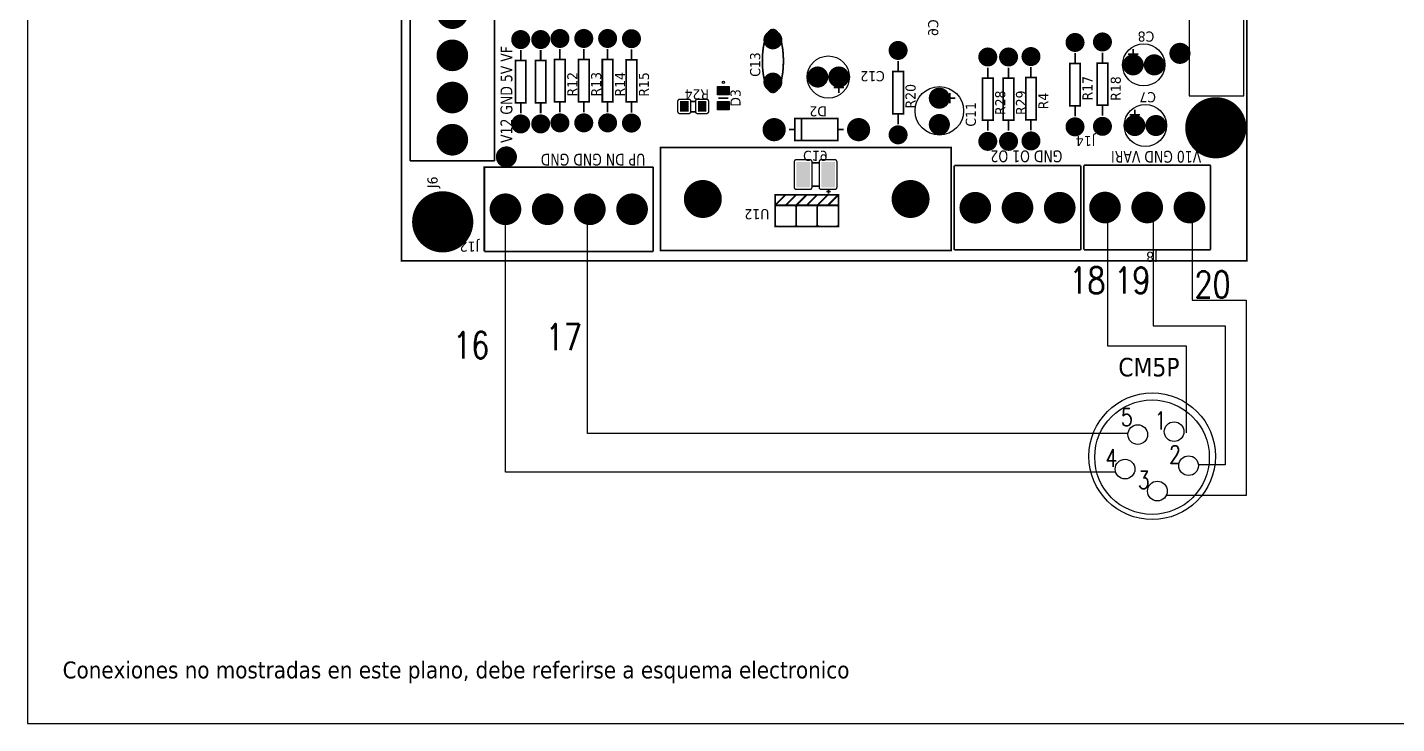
# Model space of a CAD drawing. Header units: millimetres. Extents: x 123.5 to 144.3, y 105.4 to 121.6.
# Drawn here: x 123.51 to 133.24, y 105.41 to 110.36 of the extents above; entities that cross this region are included whole.
import ezdxf
from ezdxf.enums import TextEntityAlignment as Align

# ---------------------------------------------------------------- set-up
doc = ezdxf.new("R2010")
doc.units = ezdxf.units.MM
for name, color, linetype in [('CONTORNO', 179, 'Continuous'), ('DESC', 250, 'Continuous'), ('SYMS', 7, 'Continuous'), ('TERMS', 250, 'Continuous'), ('WIREFIXED', 7, 'Continuous'), ('WIRES', 7, 'Continuous')]:
    doc.layers.add(name, color=color, linetype=linetype)
doc.styles.add('SLDTEXTSTYLE0', font='tahoma.ttf')
doc.styles.get("Standard").update_dxf_attribs({"font": 'tahoma.ttf'})
doc.styles.add('WD', font='romans.shx')

# ---------------------------------------------------------------- blocks, each defined once
blk = doc.blocks.new('RPAD')
blk.add_trace([(-0.5, -0.5), (-0.5, 0.5), (0.5, -0.5), (0.5, 0.5)])
blk = doc.blocks.new('EPAD')
at = {"const_width": 0.5}
blk.add_lwpolyline([(-0.25, 0, 1), (0.25, 0, 1)], format="xyb", close=True, dxfattribs=at)
blk = doc.blocks.new('CEGHV2')
for points, const_width in [([(126.3241, 109.9209), (131.1847, 109.9209), (131.1847, 113.926), (126.3241, 113.926), (126.3241, 109.9209)], 0.008), ([(126.3241, 109.9209), (131.1847, 109.9209), (131.1847, 113.926), (126.3241, 113.926), (126.3241, 109.9209)], 0.008), ([(126.3241, 109.9209), (131.1847, 109.9209), (131.1847, 113.926), (126.3241, 113.926), (126.3241, 109.9209)], 0.008), ([(126.7983, 113.8854), (126.7983, 113.4854)], 0.008), ([(127.5983, 113.8854), (127.5983, 113.4854), (126.7983, 113.4854)], 0.008), ([(126.7983, 113.8854), (127.5983, 113.8854)], 0.008), ([(126.7983, 113.8854), (126.7983, 113.4854)], 0.008), ([(127.5983, 113.8854), (127.5983, 113.4854), (126.7983, 113.4854)], 0.008), ([(126.7983, 113.8854), (127.5983, 113.8854)], 0.008), ([(126.7983, 113.8854), (126.7983, 113.4854)], 0.008), ([(127.5983, 113.8854), (127.5983, 113.4854), (126.7983, 113.4854)], 0.008), ([(126.7983, 113.8854), (127.5983, 113.8854)], 0.008), ([(126.3688, 113.5338), (126.7688, 113.5338), (126.7688, 112.7338)], 0.008), ([(126.3688, 112.7338), (126.3688, 113.5338)], 0.008), ([(126.3688, 113.5338), (126.7688, 113.5338), (126.7688, 112.7338)], 0.008), ([(126.3688, 112.7338), (126.3688, 113.5338)], 0.008), ([(126.3688, 113.5338), (126.7688, 113.5338), (126.7688, 112.7338)], 0.008), ([(126.3688, 112.7338), (126.3688, 113.5338)], 0.008), ([(127.0732, 113.3615), (127.0232, 113.3615)], 0.008), ([(127.0732, 113.3615), (127.0232, 113.3615)], 0.008), ([(127.0732, 113.3615), (127.0232, 113.3615)], 0.008), ([(127.0732, 113.3365), (127.2732, 113.3365), (127.2732, 113.3865), (127.0732, 113.3865), (127.0732, 113.3365)], 0.008), ([(127.0732, 113.3365), (127.2732, 113.3365), (127.2732, 113.3865), (127.0732, 113.3865), (127.0732, 113.3365)], 0.008), ([(127.0732, 113.3365), (127.2732, 113.3365), (127.2732, 113.3865), (127.0732, 113.3865), (127.0732, 113.3365)], 0.008), ([(127.3232, 113.3615), (127.2732, 113.3615)], 0.008), ([(127.3232, 113.3615), (127.2732, 113.3615)], 0.008), ([(127.3232, 113.3615), (127.2732, 113.3615)], 0.008), ([(127.0732, 113.2419), (127.2732, 113.2419), (127.2732, 113.2919), (127.0732, 113.2919), (127.0732, 113.2419)], 0.008), ([(127.0732, 113.2419), (127.2732, 113.2419), (127.2732, 113.2919), (127.0732, 113.2919), (127.0732, 113.2419)], 0.008), ([(127.0732, 113.2419), (127.2732, 113.2419), (127.2732, 113.2919), (127.0732, 113.2919), (127.0732, 113.2419)], 0.008), ([(127.0732, 113.2669), (127.0232, 113.2669)], 0.008), ([(127.0732, 113.2669), (127.0232, 113.2669)], 0.008), ([(127.0732, 113.2669), (127.0232, 113.2669)], 0.008), ([(127.3232, 113.2669), (127.2732, 113.2669)], 0.008), ([(127.3232, 113.2669), (127.2732, 113.2669)], 0.008), ([(127.3232, 113.2669), (127.2732, 113.2669)], 0.008), ([(127.0783, 113.1757), (127.0283, 113.1757)], 0.008), ([(127.0783, 113.1757), (127.0283, 113.1757)], 0.008), ([(127.0783, 113.1757), (127.0283, 113.1757)], 0.008), ([(127.0783, 113.1507), (127.2783, 113.1507), (127.2783, 113.2007), (127.0783, 113.2007), (127.0783, 113.1507)], 0.008), ([(127.0783, 113.1507), (127.2783, 113.1507), (127.2783, 113.2007), (127.0783, 113.2007), (127.0783, 113.1507)], 0.008), ([(127.0783, 113.1507), (127.2783, 113.1507), (127.2783, 113.2007), (127.0783, 113.2007), (127.0783, 113.1507)], 0.008), ([(127.3283, 113.1757), (127.2783, 113.1757)], 0.008), ([(127.3283, 113.1757), (127.2783, 113.1757)], 0.008), ([(127.3283, 113.1757), (127.2783, 113.1757)], 0.008), ([(127.0783, 113.0377), (127.2783, 113.0377), (127.2783, 113.0877), (127.0783, 113.0877), (127.0783, 113.0377)], 0.008), ([(127.0783, 113.0377), (127.2783, 113.0377), (127.2783, 113.0877), (127.0783, 113.0877), (127.0783, 113.0377)], 0.008), ([(127.0783, 113.0377), (127.2783, 113.0377), (127.2783, 113.0877), (127.0783, 113.0877), (127.0783, 113.0377)], 0.008), ([(127.0783, 113.0627), (127.0283, 113.0627)], 0.008), ([(127.0783, 113.0627), (127.0283, 113.0627)], 0.008), ([(127.0783, 113.0627), (127.0283, 113.0627)], 0.008), ([(127.3283, 113.0627), (127.2783, 113.0627)], 0.008), ([(127.3283, 113.0627), (127.2783, 113.0627)], 0.008), ([(127.3283, 113.0627), (127.2783, 113.0627)], 0.008), ([(127.0783, 112.9497), (127.0283, 112.9497)], 0.008), ([(127.0783, 112.9497), (127.0283, 112.9497)], 0.008), ([(127.0783, 112.9497), (127.0283, 112.9497)], 0.008), ([(127.0783, 112.9247), (127.2783, 112.9247), (127.2783, 112.9747), (127.0783, 112.9747), (127.0783, 112.9247)], 0.008), ([(127.0783, 112.9247), (127.2783, 112.9247), (127.2783, 112.9747), (127.0783, 112.9747), (127.0783, 112.9247)], 0.008), ([(127.0783, 112.9247), (127.2783, 112.9247), (127.2783, 112.9747), (127.0783, 112.9747), (127.0783, 112.9247)], 0.008), ([(127.3283, 112.9497), (127.2783, 112.9497)], 0.008), ([(127.3283, 112.9497), (127.2783, 112.9497)], 0.008), ([(127.3283, 112.9497), (127.2783, 112.9497)], 0.008), ([(127.0773, 112.8367), (127.0273, 112.8367)], 0.008), ([(127.0773, 112.8367), (127.0273, 112.8367)], 0.008), ([(127.0773, 112.8367), (127.0273, 112.8367)], 0.008), ([(127.0773, 112.8117), (127.2773, 112.8117), (127.2773, 112.8617), (127.0773, 112.8617), (127.0773, 112.8117)], 0.008), ([(127.0773, 112.8117), (127.2773, 112.8117), (127.2773, 112.8617), (127.0773, 112.8617), (127.0773, 112.8117)], 0.008), ([(127.0773, 112.8117), (127.2773, 112.8117), (127.2773, 112.8617), (127.0773, 112.8617), (127.0773, 112.8117)], 0.008), ([(127.3273, 112.8367), (127.2773, 112.8367)], 0.008), ([(127.3273, 112.8367), (127.2773, 112.8367)], 0.008), ([(127.3273, 112.8367), (127.2773, 112.8367)], 0.008), ([(126.3688, 112.7338), (126.7688, 112.7338)], 0.008), ([(126.3688, 112.7338), (126.7688, 112.7338)], 0.008), ([(126.3688, 112.7338), (126.7688, 112.7338)], 0.008), ([(126.3735, 111.3213), (126.8616, 111.3213), (126.8616, 112.6993), (126.3735, 112.6993), (126.3735, 111.3213)], 0.008), ([(126.3735, 111.3213), (126.8616, 111.3213), (126.8616, 112.6993), (126.3735, 112.6993), (126.3735, 111.3213)], 0.008), ([(126.3735, 111.3213), (126.8616, 111.3213), (126.8616, 112.6993), (126.3735, 112.6993), (126.3735, 111.3213)], 0.008), ([(127.0313, 112.5572), (127.0313, 112.5292)], 0.008), ([(127.0313, 112.5572), (127.0313, 112.5292)], 0.008), ([(127.0313, 112.5572), (127.0313, 112.5292)], 0.008), ([(127.0793, 112.5572), (127.0793, 112.5302)], 0.008), ([(127.0793, 112.5572), (127.0793, 112.5302)], 0.008), ([(127.0793, 112.5572), (127.0793, 112.5302)], 0.008), ([(127.0957, 112.3776), (127.0957, 112.4248)], 0.00787), ([(127.0957, 112.3776), (127.0957, 112.4248)], 0.00787), ([(127.0957, 112.3776), (127.0957, 112.4248)], 0.00787), ([(127.1217, 112.1666), (127.1247, 112.1767), (127.1332, 112.1862), (127.1468, 112.1947), (127.1649, 112.2021), (127.1869, 112.2081), (127.2124, 112.2127), (127.2409, 112.2156), (127.2717, 112.2166)], 0.008), ([(127.1217, 112.1666), (127.1247, 112.1767), (127.1332, 112.1862), (127.1468, 112.1947), (127.1649, 112.2021), (127.1869, 112.2081), (127.2124, 112.2127), (127.2409, 112.2156), (127.2717, 112.2166)], 0.008), ([(127.1217, 112.1666), (127.1247, 112.1767), (127.1332, 112.1862), (127.1468, 112.1947), (127.1649, 112.2021), (127.1869, 112.2081), (127.2124, 112.2127), (127.2409, 112.2156), (127.2717, 112.2166)], 0.008), ([(127.4217, 112.1666), (127.4187, 112.1767), (127.4101, 112.1862), (127.3964, 112.1947), (127.3782, 112.2021), (127.3561, 112.2081), (127.3306, 112.2127), (127.3023, 112.2156), (127.2717, 112.2166)], 0.008), ([(127.4217, 112.1666), (127.4187, 112.1767), (127.4101, 112.1862), (127.3964, 112.1947), (127.3782, 112.2021), (127.3561, 112.2081), (127.3306, 112.2127), (127.3023, 112.2156), (127.2717, 112.2166)], 0.008), ([(127.4217, 112.1666), (127.4187, 112.1767), (127.4101, 112.1862), (127.3964, 112.1947), (127.3782, 112.2021), (127.3561, 112.2081), (127.3306, 112.2127), (127.3023, 112.2156), (127.2717, 112.2166)], 0.008), ([(126.4874, 111.8564), (126.5874, 111.8564), (126.5874, 112.1564), (126.4874, 112.1564), (126.4874, 111.8564)], 0.008), ([(126.4874, 111.8564), (126.5874, 111.8564), (126.5874, 112.1564), (126.4874, 112.1564), (126.4874, 111.8564)], 0.008), ([(126.4874, 111.8564), (126.5874, 111.8564), (126.5874, 112.1564), (126.4874, 112.1564), (126.4874, 111.8564)], 0.008), ([(126.5874, 112.1564), (126.6374, 112.1564), (126.6374, 111.8564), (126.5874, 111.8564)], 0.008), ([(126.5874, 112.1564), (126.6374, 112.1064)], 0.008), ([(126.5874, 112.1564), (126.6374, 112.1564), (126.6374, 111.8564), (126.5874, 111.8564)], 0.008), ([(126.5874, 112.1564), (126.6374, 112.1064)], 0.008), ([(126.5874, 112.1564), (126.6374, 112.1564), (126.6374, 111.8564), (126.5874, 111.8564)], 0.008), ([(126.5874, 112.1564), (126.6374, 112.1064)], 0.008), ([(126.5874, 112.1064), (126.6374, 112.0564)], 0.008), ([(126.5874, 112.1064), (126.6374, 112.0564)], 0.008), ([(126.5874, 112.1064), (126.6374, 112.0564)], 0.008), ([(127.1217, 112.1666), (127.1247, 112.1564), (127.1332, 112.1469), (127.1468, 112.1384), (127.1649, 112.1311), (127.1869, 112.125), (127.2124, 112.1204), (127.2409, 112.1176), (127.2717, 112.1166)], 0.008), ([(127.1217, 112.1666), (127.1247, 112.1564), (127.1332, 112.1469), (127.1468, 112.1384), (127.1649, 112.1311), (127.1869, 112.125), (127.2124, 112.1204), (127.2409, 112.1176), (127.2717, 112.1166)], 0.008), ([(127.1217, 112.1666), (127.1247, 112.1564), (127.1332, 112.1469), (127.1468, 112.1384), (127.1649, 112.1311), (127.1869, 112.125), (127.2124, 112.1204), (127.2409, 112.1176), (127.2717, 112.1166)], 0.008), ([(127.4217, 112.1666), (127.4187, 112.1564), (127.4101, 112.1469), (127.3964, 112.1384), (127.3782, 112.1311), (127.3561, 112.125), (127.3306, 112.1204), (127.3023, 112.1176), (127.2717, 112.1166)], 0.008), ([(127.4217, 112.1666), (127.4187, 112.1564), (127.4101, 112.1469), (127.3964, 112.1384), (127.3782, 112.1311), (127.3561, 112.125), (127.3306, 112.1204), (127.3023, 112.1176), (127.2717, 112.1166)], 0.008), ([(127.4217, 112.1666), (127.4187, 112.1564), (127.4101, 112.1469), (127.3964, 112.1384), (127.3782, 112.1311), (127.3561, 112.125), (127.3306, 112.1204), (127.3023, 112.1176), (127.2717, 112.1166)], 0.008), ([(126.5874, 112.0564), (126.6374, 112.0064)], 0.008), ([(126.5874, 112.0564), (126.6374, 112.0064)], 0.008), ([(126.5874, 112.0564), (126.6374, 112.0064)], 0.008), ([(126.8942, 111.8586), (126.9992, 111.8586), (126.9992, 112.0626), (126.8942, 112.0626), (126.8942, 111.8586)], 0.008), ([(126.8942, 111.8586), (126.9992, 111.8586), (126.9992, 112.0626), (126.8942, 112.0626), (126.8942, 111.8586)], 0.008), ([(126.8942, 111.8586), (126.9992, 111.8586), (126.9992, 112.0626), (126.8942, 112.0626), (126.8942, 111.8586)], 0.008), ([(126.9462, 112.0906), (126.9462, 112.0626)], 0.008), ([(126.9462, 112.0906), (126.9462, 112.0626)], 0.008), ([(126.9462, 112.0906), (126.9462, 112.0626)], 0.008), ([(126.5874, 112.0064), (126.6374, 111.9564)], 0.008), ([(126.5874, 112.0064), (126.6374, 111.9564)], 0.008), ([(126.5874, 112.0064), (126.6374, 111.9564)], 0.008), ([(126.6785, 111.9833), (126.6785, 111.9453)], 0.008), ([(126.6785, 111.9833), (126.6785, 111.9453)], 0.008), ([(126.6785, 111.9833), (126.6785, 111.9453)], 0.008), ([(126.7895, 111.9833), (126.7895, 111.9443)], 0.008), ([(126.7895, 111.9833), (126.7895, 111.9443)], 0.008), ([(126.7895, 111.9833), (126.7895, 111.9443)], 0.008), ([(126.9982, 112.0306), (126.8952, 112.0306)], 0.008), ([(126.9982, 112.0306), (126.8952, 112.0306)], 0.008), ([(126.9982, 112.0306), (126.8952, 112.0306)], 0.008), ([(126.5874, 111.9564), (126.6374, 111.9064)], 0.008), ([(126.5874, 111.9564), (126.6374, 111.9064)], 0.008), ([(126.5874, 111.9564), (126.6374, 111.9064)], 0.008), ([(126.6535, 111.9133), (126.6535, 111.8933)], 0.008), ([(126.6535, 111.9133), (126.6535, 111.8933)], 0.008), ([(126.6535, 111.9133), (126.6535, 111.8933)], 0.008), ([(126.5874, 111.9064), (126.6374, 111.8564)], 0.008), ([(126.5874, 111.9064), (126.6374, 111.8564)], 0.008), ([(126.5874, 111.9064), (126.6374, 111.8564)], 0.008), ([(126.6635, 111.9033), (126.6435, 111.9033)], 0.008), ([(126.6635, 111.9033), (126.6435, 111.9033)], 0.008), ([(126.6635, 111.9033), (126.6435, 111.9033)], 0.008), ([(126.9462, 111.8586), (126.9462, 111.8306)], 0.008), ([(126.9462, 111.8586), (126.9462, 111.8306)], 0.008), ([(126.9462, 111.8586), (126.9462, 111.8306)], 0.008), ([(127.1206, 111.8542), (127.1706, 111.8542)], 0.008), ([(127.1206, 111.8542), (127.1706, 111.8542)], 0.008), ([(127.1206, 111.8542), (127.1706, 111.8542)], 0.008), ([(127.1456, 111.8292), (127.1456, 111.8792)], 0.008), ([(127.1456, 111.8292), (127.1456, 111.8792)], 0.008), ([(127.1456, 111.8292), (127.1456, 111.8792)], 0.008), ([(127.0216, 111.5483), (127.2216, 111.5483), (127.2216, 111.5983), (127.0216, 111.5983), (127.0216, 111.5483)], 0.008), ([(127.0216, 111.5483), (127.2216, 111.5483), (127.2216, 111.5983), (127.0216, 111.5983), (127.0216, 111.5483)], 0.008), ([(127.0216, 111.5483), (127.2216, 111.5483), (127.2216, 111.5983), (127.0216, 111.5983), (127.0216, 111.5483)], 0.008), ([(127.0216, 111.5733), (126.9716, 111.5733)], 0.008), ([(127.0216, 111.5733), (126.9716, 111.5733)], 0.008), ([(127.0216, 111.5733), (126.9716, 111.5733)], 0.008), ([(127.2716, 111.5733), (127.2216, 111.5733)], 0.008), ([(127.2716, 111.5733), (127.2216, 111.5733)], 0.008), ([(127.2716, 111.5733), (127.2216, 111.5733)], 0.008), ([(127.1204, 111.3279), (127.0704, 111.3279)], 0.008), ([(127.1204, 111.3279), (127.0704, 111.3279)], 0.008), ([(127.1204, 111.3279), (127.0704, 111.3279)], 0.008), ([(127.0954, 111.3029), (127.0954, 111.3529)], 0.008), ([(127.0954, 111.3029), (127.0954, 111.3529)], 0.008), ([(127.0954, 111.3029), (127.0954, 111.3529)], 0.008), ([(126.776, 111.3075), (126.376, 111.3075)], 0.008), ([(126.376, 111.3075), (126.376, 110.7075)], 0.008), ([(126.776, 111.3075), (126.376, 111.3075)], 0.008), ([(126.376, 111.3075), (126.376, 110.7075)], 0.008), ([(126.776, 111.3075), (126.376, 111.3075)], 0.008), ([(126.376, 111.3075), (126.376, 110.7075)], 0.008), ([(126.776, 110.7075), (126.776, 111.3075)], 0.008), ([(126.776, 110.7075), (126.776, 111.3075)], 0.008), ([(126.776, 110.7075), (126.776, 111.3075)], 0.008), ([(126.9906, 111.1484), (126.9406, 111.1484)], 0.008), ([(126.9906, 111.1484), (126.9406, 111.1484)], 0.008), ([(126.9906, 111.1484), (126.9406, 111.1484)], 0.008), ([(126.9906, 111.1234), (127.1906, 111.1234), (127.1906, 111.1734), (126.9906, 111.1734), (126.9906, 111.1234)], 0.008), ([(126.9906, 111.1234), (127.1906, 111.1234), (127.1906, 111.1734), (126.9906, 111.1734), (126.9906, 111.1234)], 0.008), ([(126.9906, 111.1234), (127.1906, 111.1234), (127.1906, 111.1734), (126.9906, 111.1734), (126.9906, 111.1234)], 0.008), ([(127.2406, 111.1484), (127.1906, 111.1484)], 0.008), ([(127.2406, 111.1484), (127.1906, 111.1484)], 0.008), ([(127.2406, 111.1484), (127.1906, 111.1484)], 0.008), ([(126.9906, 111.025), (127.1906, 111.025), (127.1906, 111.075), (126.9906, 111.075), (126.9906, 111.025)], 0.008), ([(126.9906, 111.025), (127.1906, 111.025), (127.1906, 111.075), (126.9906, 111.075), (126.9906, 111.025)], 0.008), ([(126.9906, 111.025), (127.1906, 111.025), (127.1906, 111.075), (126.9906, 111.075), (126.9906, 111.025)], 0.008), ([(126.9906, 111.05), (126.9406, 111.05)], 0.008), ([(126.9906, 111.05), (126.9406, 111.05)], 0.008), ([(126.9906, 111.05), (126.9406, 111.05)], 0.008), ([(127.2406, 111.05), (127.1906, 111.05)], 0.008), ([(127.2406, 111.05), (127.1906, 111.05)], 0.008), ([(127.2406, 111.05), (127.1906, 111.05)], 0.008), ([(126.9926, 110.9437), (126.9426, 110.9437)], 0.008), ([(126.9926, 110.9437), (126.9426, 110.9437)], 0.008), ([(126.9926, 110.9437), (126.9426, 110.9437)], 0.008), ([(126.9926, 110.9187), (127.1926, 110.9187), (127.1926, 110.9687), (126.9926, 110.9687), (126.9926, 110.9187)], 0.008), ([(126.9926, 110.9187), (127.1926, 110.9187), (127.1926, 110.9687), (126.9926, 110.9687), (126.9926, 110.9187)], 0.008), ([(126.9926, 110.9187), (127.1926, 110.9187), (127.1926, 110.9687), (126.9926, 110.9687), (126.9926, 110.9187)], 0.008), ([(127.2426, 110.9437), (127.1926, 110.9437)], 0.008), ([(127.2426, 110.9437), (127.1926, 110.9437)], 0.008), ([(127.2426, 110.9437), (127.1926, 110.9437)], 0.008), ([(127.0595, 110.71), (127.2595, 110.71), (127.2595, 110.76), (127.0595, 110.76), (127.0595, 110.71)], 0.008), ([(127.0595, 110.71), (127.2595, 110.71), (127.2595, 110.76), (127.0595, 110.76), (127.0595, 110.71)], 0.008), ([(127.0595, 110.71), (127.2595, 110.71), (127.2595, 110.76), (127.0595, 110.76), (127.0595, 110.71)], 0.008), ([(126.776, 110.7075), (126.376, 110.7075)], 0.008), ([(126.776, 110.7075), (126.376, 110.7075)], 0.008), ([(126.776, 110.7075), (126.376, 110.7075)], 0.008), ([(126.3771, 110.6929), (126.7771, 110.6929)], 0.008), ([(126.3771, 110.6929), (126.3771, 110.0929)], 0.008), ([(126.3771, 110.6929), (126.7771, 110.6929)], 0.008), ([(126.3771, 110.6929), (126.3771, 110.0929)], 0.008), ([(126.3771, 110.6929), (126.7771, 110.6929)], 0.008), ([(126.3771, 110.6929), (126.3771, 110.0929)], 0.008), ([(126.7771, 110.0929), (126.7771, 110.6929)], 0.008), ([(126.7771, 110.0929), (126.7771, 110.6929)], 0.008), ([(126.7771, 110.0929), (126.7771, 110.6929)], 0.008), ([(127.0595, 110.735), (127.0095, 110.735)], 0.008), ([(127.0595, 110.735), (127.0095, 110.735)], 0.008), ([(127.0595, 110.735), (127.0095, 110.735)], 0.008), ([(127.3095, 110.735), (127.2595, 110.735)], 0.008), ([(127.3095, 110.735), (127.2595, 110.735)], 0.008), ([(127.3095, 110.735), (127.2595, 110.735)], 0.008), ([(127.0618, 110.5801), (127.2618, 110.5801), (127.2618, 110.6301), (127.0618, 110.6301), (127.0618, 110.5801)], 0.008), ([(127.0618, 110.5801), (127.2618, 110.5801), (127.2618, 110.6301), (127.0618, 110.6301), (127.0618, 110.5801)], 0.008), ([(127.0618, 110.5801), (127.2618, 110.5801), (127.2618, 110.6301), (127.0618, 110.6301), (127.0618, 110.5801)], 0.008), ([(127.0118, 110.6051), (127.0618, 110.6051)], 0.008), ([(127.0118, 110.6051), (127.0618, 110.6051)], 0.008), ([(127.0118, 110.6051), (127.0618, 110.6051)], 0.008), ([(127.2618, 110.6051), (127.3118, 110.6051)], 0.008), ([(127.2618, 110.6051), (127.3118, 110.6051)], 0.008), ([(127.2618, 110.6051), (127.3118, 110.6051)], 0.008), ([(127.3032, 110.4844), (127.3032, 110.4344)], 0.008), ([(127.3032, 110.4844), (127.3032, 110.4344)], 0.008), ([(127.3032, 110.4844), (127.3032, 110.4344)], 0.008), ([(127.0408, 110.4516), (126.9908, 110.4516)], 0.008), ([(127.0408, 110.4516), (126.9908, 110.4516)], 0.008), ([(127.0408, 110.4516), (126.9908, 110.4516)], 0.008), ([(127.0158, 110.4766), (127.0158, 110.4266)], 0.008), ([(127.0158, 110.4766), (127.0158, 110.4266)], 0.008), ([(127.0158, 110.4766), (127.0158, 110.4266)], 0.008), ([(127.3282, 110.4594), (127.2782, 110.4594)], 0.008), ([(127.3282, 110.4594), (127.2782, 110.4594)], 0.008), ([(127.3282, 110.4594), (127.2782, 110.4594)], 0.008), ([(126.3771, 110.0929), (126.7771, 110.0929)], 0.008), ([(126.3771, 110.0929), (126.7771, 110.0929)], 0.008), ([(126.3771, 110.0929), (126.7771, 110.0929)], 0.008)]:
    blk.add_lwpolyline(points, dxfattribs=dict(const_width=const_width))
for points in [[(127.0913, 112.6062), (127.0913, 112.5662), (127.0913, 112.5652), (127.0911, 112.5642), (127.0909, 112.5632), (127.0906, 112.5623), (127.0902, 112.5614), (127.0897, 112.5606), (127.0891, 112.5598), (127.0884, 112.5591), (127.0877, 112.5585), (127.087, 112.5579), (127.0861, 112.5574), (127.0853, 112.557), (127.0843, 112.5567), (127.0834, 112.5564), (127.0824, 112.5563), (127.0813, 112.5562), (127.0313, 112.5562), (127.0303, 112.5563), (127.0293, 112.5564), (127.0283, 112.5567), (127.0274, 112.557), (127.0265, 112.5574), (127.0257, 112.5579), (127.0249, 112.5585), (127.0242, 112.5591), (127.0236, 112.5598), (127.023, 112.5606), (127.0225, 112.5614), (127.0221, 112.5623), (127.0218, 112.5632), (127.0215, 112.5642), (127.0214, 112.5652), (127.0213, 112.5662), (127.0213, 112.6062), (127.0214, 112.6073), (127.0215, 112.6083), (127.0218, 112.6093), (127.0221, 112.6102), (127.0225, 112.6111), (127.023, 112.6119), (127.0236, 112.6126), (127.0242, 112.6134), (127.0249, 112.614), (127.0257, 112.6146), (127.0265, 112.6151), (127.0274, 112.6155), (127.0283, 112.6158), (127.0293, 112.616), (127.0303, 112.6162), (127.0313, 112.6162), (127.0813, 112.6162), (127.0824, 112.6162), (127.0834, 112.616), (127.0843, 112.6158), (127.0853, 112.6155), (127.0861, 112.6151), (127.087, 112.6146), (127.0877, 112.614), (127.0884, 112.6134), (127.0891, 112.6126), (127.0897, 112.6119), (127.0902, 112.6111), (127.0906, 112.6102), (127.0909, 112.6093), (127.0911, 112.6083), (127.0913, 112.6073), (127.0913, 112.6062)], [(127.0913, 112.5222), (127.0913, 112.4822), (127.0913, 112.4812), (127.0911, 112.4802), (127.0909, 112.4792), (127.0906, 112.4783), (127.0902, 112.4774), (127.0897, 112.4766), (127.0891, 112.4758), (127.0884, 112.4751), (127.0877, 112.4745), (127.087, 112.4739), (127.0861, 112.4734), (127.0853, 112.473), (127.0843, 112.4727), (127.0834, 112.4724), (127.0824, 112.4723), (127.0813, 112.4722), (127.0313, 112.4722), (127.0303, 112.4723), (127.0293, 112.4724), (127.0283, 112.4727), (127.0274, 112.473), (127.0265, 112.4734), (127.0257, 112.4739), (127.0249, 112.4745), (127.0242, 112.4751), (127.0236, 112.4758), (127.023, 112.4766), (127.0225, 112.4774), (127.0221, 112.4783), (127.0218, 112.4792), (127.0215, 112.4802), (127.0214, 112.4812), (127.0213, 112.4822), (127.0213, 112.5222), (127.0214, 112.5233), (127.0215, 112.5243), (127.0218, 112.5253), (127.0221, 112.5262), (127.0225, 112.5271), (127.023, 112.5279), (127.0236, 112.5286), (127.0242, 112.5294), (127.0249, 112.53), (127.0257, 112.5306), (127.0265, 112.5311), (127.0274, 112.5315), (127.0283, 112.5318), (127.0293, 112.532), (127.0303, 112.5322), (127.0313, 112.5322), (127.0813, 112.5322), (127.0824, 112.5322), (127.0834, 112.532), (127.0843, 112.5318), (127.0853, 112.5315), (127.0861, 112.5311), (127.087, 112.5306), (127.0877, 112.53), (127.0884, 112.5294), (127.0891, 112.5286), (127.0897, 112.5279), (127.0902, 112.5271), (127.0906, 112.5262), (127.0909, 112.5253), (127.0911, 112.5243), (127.0913, 112.5233), (127.0913, 112.5222)], [(127.0798, 112.3737), (127.0408, 112.3737), (127.0408, 112.4287), (127.0798, 112.4287), (127.0798, 112.3737)], [(127.1506, 112.3737), (127.1116, 112.3737), (127.1116, 112.4287), (127.1506, 112.4287), (127.1506, 112.3737)], [(126.5874, 112.1464), (126.5874, 112.0664), (126.5874, 112.0653), (126.5872, 112.0643), (126.587, 112.0633), (126.5867, 112.0624), (126.5862, 112.0615), (126.5858, 112.0607), (126.5852, 112.06), (126.5845, 112.0592), (126.5838, 112.0586), (126.5831, 112.058), (126.5822, 112.0575), (126.5814, 112.0571), (126.5804, 112.0568), (126.5795, 112.0566), (126.5785, 112.0564), (126.5774, 112.0564), (126.4974, 112.0564), (126.4964, 112.0564), (126.4954, 112.0566), (126.4944, 112.0568), (126.4935, 112.0571), (126.4926, 112.0575), (126.4918, 112.058), (126.491, 112.0586), (126.4903, 112.0592), (126.4897, 112.06), (126.4891, 112.0607), (126.4886, 112.0615), (126.4882, 112.0624), (126.4879, 112.0633), (126.4876, 112.0643), (126.4875, 112.0653), (126.4874, 112.0664), (126.4874, 112.1464), (126.4875, 112.1474), (126.4876, 112.1484), (126.4879, 112.1494), (126.4882, 112.1503), (126.4886, 112.1512), (126.4891, 112.152), (126.4897, 112.1528), (126.4903, 112.1535), (126.491, 112.1541), (126.4918, 112.1547), (126.4926, 112.1552), (126.4935, 112.1556), (126.4944, 112.1559), (126.4954, 112.1562), (126.4964, 112.1563), (126.4974, 112.1564), (126.5774, 112.1564), (126.5785, 112.1563), (126.5795, 112.1562), (126.5804, 112.1559), (126.5814, 112.1556), (126.5822, 112.1552), (126.5831, 112.1547), (126.5838, 112.1541), (126.5845, 112.1535), (126.5852, 112.1528), (126.5858, 112.152), (126.5862, 112.1512), (126.5867, 112.1503), (126.587, 112.1494), (126.5872, 112.1484), (126.5874, 112.1474), (126.5874, 112.1464)], [(126.5874, 112.0464), (126.5874, 111.9664), (126.5874, 111.9653), (126.5872, 111.9643), (126.587, 111.9633), (126.5867, 111.9624), (126.5862, 111.9615), (126.5858, 111.9607), (126.5852, 111.96), (126.5845, 111.9592), (126.5838, 111.9586), (126.5831, 111.958), (126.5822, 111.9575), (126.5814, 111.9571), (126.5804, 111.9568), (126.5795, 111.9566), (126.5785, 111.9564), (126.5774, 111.9564), (126.4974, 111.9564), (126.4964, 111.9564), (126.4954, 111.9566), (126.4944, 111.9568), (126.4935, 111.9571), (126.4926, 111.9575), (126.4918, 111.958), (126.491, 111.9586), (126.4903, 111.9592), (126.4897, 111.96), (126.4891, 111.9607), (126.4886, 111.9615), (126.4882, 111.9624), (126.4879, 111.9633), (126.4876, 111.9643), (126.4875, 111.9653), (126.4874, 111.9664), (126.4874, 112.0464), (126.4875, 112.0474), (126.4876, 112.0484), (126.4879, 112.0494), (126.4882, 112.0503), (126.4886, 112.0512), (126.4891, 112.052), (126.4897, 112.0528), (126.4903, 112.0535), (126.491, 112.0541), (126.4918, 112.0547), (126.4926, 112.0552), (126.4935, 112.0556), (126.4944, 112.0559), (126.4954, 112.0562), (126.4964, 112.0563), (126.4974, 112.0564), (126.5774, 112.0564), (126.5785, 112.0563), (126.5795, 112.0562), (126.5804, 112.0559), (126.5814, 112.0556), (126.5822, 112.0552), (126.5831, 112.0547), (126.5838, 112.0541), (126.5845, 112.0535), (126.5852, 112.0528), (126.5858, 112.052), (126.5862, 112.0512), (126.5867, 112.0503), (126.587, 112.0494), (126.5872, 112.0484), (126.5874, 112.0474), (126.5874, 112.0464)], [(126.6635, 112.0558), (126.6635, 111.9908), (126.6636, 111.9897), (126.6637, 111.9887), (126.6639, 111.9877), (126.6643, 111.9868), (126.6647, 111.9859), (126.6652, 111.9851), (126.6658, 111.9843), (126.6664, 111.9836), (126.6671, 111.983), (126.6679, 111.9824), (126.6687, 111.9819), (126.6696, 111.9815), (126.6705, 111.9812), (126.6715, 111.981), (126.6725, 111.9808), (126.6735, 111.9808), (126.7935, 111.9808), (126.7945, 111.9808), (126.7955, 111.981), (126.7965, 111.9812), (126.7974, 111.9815), (126.7983, 111.9819), (126.7991, 111.9824), (126.7999, 111.983), (126.8006, 111.9836), (126.8013, 111.9843), (126.8018, 111.9851), (126.8023, 111.9859), (126.8027, 111.9868), (126.8031, 111.9877), (126.8033, 111.9887), (126.8035, 111.9897), (126.8035, 111.9908), (126.8035, 112.0558), (126.8035, 112.0568), (126.8033, 112.0578), (126.8031, 112.0588), (126.8027, 112.0597), (126.8023, 112.0606), (126.8018, 112.0614), (126.8013, 112.0622), (126.8006, 112.0629), (126.7999, 112.0635), (126.7991, 112.0641), (126.7983, 112.0646), (126.7974, 112.065), (126.7965, 112.0653), (126.7955, 112.0656), (126.7945, 112.0657), (126.7935, 112.0658), (126.6735, 112.0658), (126.6725, 112.0657), (126.6715, 112.0656), (126.6705, 112.0653), (126.6696, 112.065), (126.6687, 112.0646), (126.6679, 112.0641), (126.6671, 112.0635), (126.6664, 112.0629), (126.6658, 112.0622), (126.6652, 112.0614), (126.6647, 112.0606), (126.6643, 112.0597), (126.6639, 112.0588), (126.6637, 112.0578), (126.6636, 112.0568), (126.6635, 112.0558)], [(126.5874, 111.9464), (126.5874, 111.8664), (126.5874, 111.8653), (126.5872, 111.8643), (126.587, 111.8633), (126.5867, 111.8624), (126.5862, 111.8615), (126.5858, 111.8607), (126.5852, 111.86), (126.5845, 111.8592), (126.5838, 111.8586), (126.5831, 111.858), (126.5822, 111.8575), (126.5814, 111.8571), (126.5804, 111.8568), (126.5795, 111.8566), (126.5785, 111.8564), (126.5774, 111.8564), (126.4974, 111.8564), (126.4964, 111.8564), (126.4954, 111.8566), (126.4944, 111.8568), (126.4935, 111.8571), (126.4926, 111.8575), (126.4918, 111.858), (126.491, 111.8586), (126.4903, 111.8592), (126.4897, 111.86), (126.4891, 111.8607), (126.4886, 111.8615), (126.4882, 111.8624), (126.4879, 111.8633), (126.4876, 111.8643), (126.4875, 111.8653), (126.4874, 111.8664), (126.4874, 111.9464), (126.4875, 111.9474), (126.4876, 111.9484), (126.4879, 111.9494), (126.4882, 111.9503), (126.4886, 111.9512), (126.4891, 111.952), (126.4897, 111.9528), (126.4903, 111.9535), (126.491, 111.9541), (126.4918, 111.9547), (126.4926, 111.9552), (126.4935, 111.9556), (126.4944, 111.9559), (126.4954, 111.9562), (126.4964, 111.9563), (126.4974, 111.9564), (126.5774, 111.9564), (126.5785, 111.9563), (126.5795, 111.9562), (126.5804, 111.9559), (126.5814, 111.9556), (126.5822, 111.9552), (126.5831, 111.9547), (126.5838, 111.9541), (126.5845, 111.9535), (126.5852, 111.9528), (126.5858, 111.952), (126.5862, 111.9512), (126.5867, 111.9503), (126.587, 111.9494), (126.5872, 111.9484), (126.5874, 111.9474), (126.5874, 111.9464)], [(126.6635, 111.9378), (126.6635, 111.8728), (126.6636, 111.8717), (126.6637, 111.8707), (126.6639, 111.8697), (126.6643, 111.8688), (126.6647, 111.8679), (126.6652, 111.8671), (126.6658, 111.8663), (126.6664, 111.8656), (126.6671, 111.865), (126.6679, 111.8644), (126.6687, 111.8639), (126.6696, 111.8635), (126.6705, 111.8632), (126.6715, 111.863), (126.6725, 111.8628), (126.6735, 111.8628), (126.7935, 111.8628), (126.7945, 111.8628), (126.7955, 111.863), (126.7965, 111.8632), (126.7974, 111.8635), (126.7983, 111.8639), (126.7991, 111.8644), (126.7999, 111.865), (126.8006, 111.8656), (126.8013, 111.8663), (126.8018, 111.8671), (126.8023, 111.8679), (126.8027, 111.8688), (126.8031, 111.8697), (126.8033, 111.8707), (126.8035, 111.8717), (126.8035, 111.8728), (126.8035, 111.9378), (126.8035, 111.9388), (126.8033, 111.9398), (126.8031, 111.9408), (126.8027, 111.9417), (126.8023, 111.9426), (126.8018, 111.9434), (126.8013, 111.9442), (126.8006, 111.9449), (126.7999, 111.9455), (126.7991, 111.9461), (126.7983, 111.9466), (126.7974, 111.947), (126.7965, 111.9473), (126.7955, 111.9476), (126.7945, 111.9477), (126.7935, 111.9478), (126.6735, 111.9478), (126.6725, 111.9477), (126.6715, 111.9476), (126.6705, 111.9473), (126.6696, 111.947), (126.6687, 111.9466), (126.6679, 111.9461), (126.6671, 111.9455), (126.6664, 111.9449), (126.6658, 111.9442), (126.6652, 111.9434), (126.6647, 111.9426), (126.6643, 111.9417), (126.6639, 111.9408), (126.6637, 111.9398), (126.6636, 111.9388), (126.6635, 111.9378)]]:
    blk.add_lwpolyline(points, close=True)
blk.add_lwpolyline([(127.1059, 109.9352), (128.2148, 109.9352), (128.2148, 110.1943), (127.1059, 110.1943), (127.1059, 109.9352)])
for centre, radius in [((127.1705, 112.4012), 0.00492), ((127.1705, 112.4012), 0.00492), ((127.1705, 112.4012), 0.00492), ((127.1956, 111.9042), 0.1), ((127.1956, 111.9042), 0.1), ((127.1956, 111.9042), 0.1), ((127.0354, 111.3779), 0.115), ((127.0354, 111.3779), 0.115), ((127.0354, 111.3779), 0.115), ((126.9658, 110.4016), 0.1), ((126.9658, 110.4016), 0.1), ((126.9658, 110.4016), 0.1), ((127.2532, 110.4094), 0.1), ((127.2532, 110.4094), 0.1), ((127.2532, 110.4094), 0.1)]:
    blk.add_circle(centre, radius)
for p, xscale, yscale in [((126.5091, 113.7311), 0.29, 0.29), ((126.8983, 113.6854), 0.15, 0.15), ((127.0983, 113.6854), 0.15, 0.15), ((127.2983, 113.6854), 0.15, 0.15), ((127.4983, 113.6854), 0.15, 0.15), ((126.5688, 113.4338), 0.15, 0.15), ((126.8169, 113.4293), 0.1, 0.1), ((126.9732, 113.3615), 0.09, 0.09), ((127.3732, 113.3615), 0.09, 0.09), ((126.5688, 113.2338), 0.15, 0.15), ((126.9732, 113.2669), 0.09, 0.09), ((127.3732, 113.2669), 0.09, 0.09), ((126.9783, 113.1757), 0.09, 0.09), ((127.3783, 113.1757), 0.09, 0.09), ((126.5688, 113.0338), 0.15, 0.15), ((126.9783, 113.0627), 0.09, 0.09), ((127.3783, 113.0627), 0.09, 0.09), ((126.9783, 112.9497), 0.09, 0.09), ((127.3783, 112.9497), 0.09, 0.09), ((126.5688, 112.8338), 0.15, 0.15), ((126.9773, 112.8367), 0.09, 0.09), ((127.3773, 112.8367), 0.09, 0.09), ((126.6175, 112.4985), 0.18, 0.18), ((126.9462, 112.1606), 0.11, 0.11), ((127.1717, 112.1666), 0.09, 0.09), ((127.3717, 112.1666), 0.09, 0.09), ((127.1956, 111.9542), 0.1, 0.1), ((127.1956, 111.8542), 0.1, 0.1), ((126.9462, 111.7606), 0.11, 0.11), ((126.6175, 111.5142), 0.18, 0.18), ((126.9216, 111.5733), 0.09, 0.09), ((127.3216, 111.5733), 0.09, 0.09), ((126.9704, 111.3779), 0.1, 0.1), ((127.0954, 111.3779), 0.1, 0.1), ((126.576, 111.2075), 0.15, 0.15), ((126.8906, 111.1484), 0.09, 0.09), ((127.2906, 111.1484), 0.09, 0.09), ((126.576, 111.0075), 0.15, 0.15), ((126.8906, 111.05), 0.09, 0.09), ((127.2906, 111.05), 0.09, 0.09), ((126.8926, 110.9437), 0.09, 0.09), ((127.2926, 110.9437), 0.09, 0.09), ((126.576, 110.8075), 0.15, 0.15), ((126.9595, 110.735), 0.09, 0.09), ((127.3595, 110.735), 0.09, 0.09), ((126.5771, 110.5929), 0.15, 0.15), ((126.9618, 110.6051), 0.09, 0.09), ((127.3618, 110.6051), 0.09, 0.09), ((126.9658, 110.4516), 0.1, 0.1), ((127.2532, 110.4594), 0.1, 0.1), ((126.5771, 110.3929), 0.15, 0.15), ((126.9658, 110.3516), 0.1, 0.1), ((127.2532, 110.3594), 0.1, 0.1), ((126.5771, 110.1929), 0.15, 0.15), ((127.3078, 110.2377), 0.1, 0.1), ((126.9551, 110.0679), 0.29, 0.29)]:
    blk.add_blockref('EPAD', p, dxfattribs=dict(xscale=xscale, yscale=yscale))
for p, xscale, yscale, rotation in [((127.0563, 112.5862), 0.04, 0.05, 270), ((127.0563, 112.5022), 0.04, 0.05, 270), ((127.0603, 112.4012), 0.039, 0.055, 180), ((127.1311, 112.4012), 0.039, 0.055, 180), ((126.7335, 112.0233), 0.065, 0.12, 90), ((126.7335, 111.9053), 0.065, 0.12, 90)]:
    blk.add_blockref('RPAD', p, dxfattribs=dict(xscale=xscale, yscale=yscale, rotation=rotation))
for s, height, width, p in [('J6', 0.048, 1.041667, (126.6693, 113.7554)), ('J6', 0.048, 1.041667, (126.6693, 113.7554)), ('J6', 0.048, 1.041667, (126.6693, 113.7554)), ('V12 GND 5V VF', 0.056, 0.892857, (126.8831, 113.4012)), ('V12 GND 5V VF', 0.056, 0.892857, (126.8831, 113.4012)), ('V12 GND 5V VF', 0.056, 0.892857, (126.8831, 113.4012)), ('R12', 0.048, 1.041667, (127.1033, 113.0927)), ('R12', 0.048, 1.041667, (127.1033, 113.0927)), ('R12', 0.048, 1.041667, (127.1033, 113.0927)), ('R13', 0.048, 1.041667, (127.1033, 112.9797)), ('R13', 0.048, 1.041667, (127.1033, 112.9797)), ('R13', 0.048, 1.041667, (127.1033, 112.9797)), ('R14', 0.048, 1.041667, (127.1033, 112.8667)), ('R14', 0.048, 1.041667, (127.1033, 112.8667)), ('R14', 0.048, 1.041667, (127.1033, 112.8667)), ('R15', 0.048, 1.041667, (127.1023, 112.7537)), ('R15', 0.048, 1.041667, (127.1023, 112.7537)), ('R15', 0.048, 1.041667, (127.1023, 112.7537)), ('D3', 0.048, 1.041667, (127.0551, 112.3196)), ('D3', 0.048, 1.041667, (127.0551, 112.3196)), ('D3', 0.048, 1.041667, (127.0551, 112.3196)), ('C13', 0.048, 1.041667, (127.1967, 112.2266)), ('C13', 0.048, 1.041667, (127.1967, 112.2266)), ('C13', 0.048, 1.041667, (127.1967, 112.2266)), ('R20', 0.048, 1.041667, (127.0466, 111.4903)), ('R20', 0.048, 1.041667, (127.0466, 111.4903)), ('R20', 0.048, 1.041667, (127.0466, 111.4903)), ('C11', 0.048, 1.041667, (126.9604, 111.2049)), ('C11', 0.048, 1.041667, (126.9604, 111.2049)), ('C11', 0.048, 1.041667, (126.9604, 111.2049)), ('R28', 0.048, 1.041667, (127.0156, 111.0654)), ('R28', 0.048, 1.041667, (127.0156, 111.0654)), ('R28', 0.048, 1.041667, (127.0156, 111.0654)), ('R29', 0.048, 1.041667, (127.0156, 110.967)), ('R29', 0.048, 1.041667, (127.0156, 110.967)), ('R29', 0.048, 1.041667, (127.0156, 110.967)), ('R4', 0.048, 1.041667, (127.0426, 110.8607)), ('R4', 0.048, 1.041667, (127.0426, 110.8607)), ('R4', 0.048, 1.041667, (127.0426, 110.8607)), ('R17', 0.048, 1.041667, (127.0845, 110.652)), ('R17', 0.048, 1.041667, (127.0845, 110.652)), ('R17', 0.048, 1.041667, (127.0845, 110.652)), ('R18', 0.048, 1.041667, (127.0829, 110.5181)), ('R18', 0.048, 1.041667, (127.0829, 110.5181)), ('R18', 0.048, 1.041667, (127.0829, 110.5181))]:
    blk.add_text(s, height=height, dxfattribs=dict(width=width)).set_placement(p)
for s, height, width, p in [('J12', 0.048, 1.041667, (126.4158, 113.5588)), ('J12', 0.048, 1.041667, (126.4158, 113.5588)), ('J12', 0.048, 1.041667, (126.4158, 113.5588)), ('UP DN GND GND', 0.056, 0.892857, (126.8319, 112.7713)), ('UP DN GND GND', 0.056, 0.892857, (126.8319, 112.7713)), ('UP DN GND GND', 0.056, 0.892857, (126.8319, 112.7713)), ('R24', 0.048, 1.041667, (127.1373, 112.4692)), ('R24', 0.048, 1.041667, (127.1373, 112.4692)), ('R24', 0.048, 1.041667, (127.1373, 112.4692)), ('U12', 0.048, 1.041667, (126.5694, 112.1833)), ('U12', 0.048, 1.041667, (126.5694, 112.1833)), ('U12', 0.048, 1.041667, (126.5694, 112.1833)), ('D2', 0.048, 1.041667, (127.0572, 111.9106)), ('D2', 0.048, 1.041667, (127.0572, 111.9106)), ('D2', 0.048, 1.041667, (127.0572, 111.9106)), ('C12', 0.048, 1.041667, (127.2234, 111.6363)), ('C12', 0.048, 1.041667, (127.2234, 111.6363)), ('C12', 0.048, 1.041667, (127.2234, 111.6363)), ('GND O1 O2', 0.056, 0.892857, (126.8477, 110.7949)), ('GND O1 O2', 0.056, 0.892857, (126.8477, 110.7949)), ('GND O1 O2', 0.056, 0.892857, (126.8477, 110.7949)), ('J14', 0.048, 1.041667, (126.9167, 110.639)), ('J14', 0.048, 1.041667, (126.9167, 110.639)), ('J14', 0.048, 1.041667, (126.9167, 110.639)), ('V10 GND VARI', 0.056, 0.892857, (126.8457, 110.1371)), ('V10 GND VARI', 0.056, 0.892857, (126.8457, 110.1371)), ('V10 GND VARI', 0.056, 0.892857, (126.8457, 110.1371)), ('C7', 0.048, 1.041667, (127.1238, 110.3516)), ('C7', 0.048, 1.041667, (127.1238, 110.3516)), ('C7', 0.048, 1.041667, (127.1238, 110.3516)), ('C8', 0.048, 1.041667, (127.4112, 110.3594)), ('C8', 0.048, 1.041667, (127.4112, 110.3594)), ('C8', 0.048, 1.041667, (127.4112, 110.3594)), ('J8', 0.048, 1.041667, (126.3671, 110.3429)), ('J8', 0.048, 1.041667, (126.3671, 110.3429)), ('J8', 0.048, 1.041667, (126.3671, 110.3429))]:
    blk.add_text(s, height=height, rotation=90, dxfattribs=dict(width=width)).set_placement(p)
at = {"text_generation_flag": 2, "width": 1.041667}
blk.add_text('C19', height=0.048, rotation=90, dxfattribs=at).set_placement((126.8461, 112.0235))
blk.add_text('C19', height=0.048, rotation=90, dxfattribs=at).set_placement((126.8461, 112.0235))
blk.add_text('C19', height=0.048, rotation=90, dxfattribs=at).set_placement((126.8461, 112.0235))
blk.add_text('C6', height=0.048, dxfattribs=at).set_placement((127.4686, 111.3831))
blk.add_text('C6', height=0.048, dxfattribs=at).set_placement((127.4686, 111.3831))
blk.add_text('C6', height=0.048, dxfattribs=at).set_placement((127.4686, 111.3831))
blk = doc.blocks.new('HT0002')
blk.add_circle((0, 0), 0.0699)
at = {"style": 'WD'}
for tag, p, width in [('INST', (0.0625, 0.4196), 0.7), ('LOC', (0.0625, 0.25), 0.7), ('DESC1', (0.0532, -0.3851), 0.8)]:
    blk.add_attdef(tag, p, '', height=0.125, dxfattribs=dict(at, width=width))
at = {"linetype": 'Continuous', "style": 'WD'}
for tag, p, height, width, flags in [('TERM01', (0.0625, 0.0938), 0.125, 0.8, 8), ('TAGSTRIP', (0.0532, -0.2288), 0.125, 0.9, 8), ('CAT', (0.2132, -0.4063), 0.1094, 0.8, 1), ('DESC2', (0.0532, -0.5413), 0.125, 0.8, 8), ('DESC3', (0.0532, -0.6976), 0.125, 0.8, 8)]:
    blk.add_attdef(tag, p, '', height=height, dxfattribs=dict(at, width=width, flags=flags))
at = {"style": 'WD', "flags": 1}
for tag, p, height in [('X4TERM01', (-0.0699, 0), 0.0125), ('X4TERMDESC01', (-0.0552, -0.0229), 0.025), ('X2TERMDESC01', (-0.006, 0.0287), 0.025), ('STRIPSEQ', (0, 0), 0.00125), ('X2TERM01', (0, 0.0699), 0.0125), ('X2PIN01', (0.0326, 0.0839), 0.0125), ('X1TERMDESC01', (0.0393, 0.007), 0.025), ('X1TERM01', (0.0699, 0), 0.0125), ('X1PIN01', (0.0868, 0.0164), 0.0125), ('X4PIN01', (-0.1138, -0.0375), 0.0125), ('LINKTERM', (0, -0.0019), 0.00125), ('X8TERM01', (0, -0.0699), 0.0125), ('X8TERMDESC01', (0, -0.0535), 0.025), ('X8PIN01', (0.0256, -0.0962), 0.0125)]:
    blk.add_attdef(tag, p, '', height=height, dxfattribs=at)
at = {"style": 'WD', "width": 0.7, "flags": 1}
blk.add_attdef('ASSYCODE', (0.0625, -0.2812), '', height=0.01, dxfattribs=at)
at = {"linetype": 'Continuous', "style": 'WD', "width": 0.8, "flags": 1}
blk.add_attdef('MFG', text='', height=0.1094, dxfattribs=at).set_placement((0.0882, -0.4063), align=Align.RIGHT)
blk = doc.blocks.new('CM5P')
at = {"layer": 'DESC'}
for centre, radius in [((134.3701, 110.8403), 0.4499), ((134.3687, 110.8337), 0.4072)]:
    blk.add_circle(centre, radius, dxfattribs=at)
at = {"layer": 'SYMS'}
ref = blk.add_blockref('HT0002', (134.2673, 110.9949), dxfattribs=at)
ref.add_attrib('TERM01', '5', (134.1473, 111.0558), dxfattribs={"layer": 'TERMS', "linetype": 'Continuous', "height": 0.125, "style": 'WD', "width": 0.8, "flags": 8})
ref = blk.add_blockref('HT0002', (134.5258, 111.0153), dxfattribs=at)
ref.add_attrib('TERM01', '1', (134.3862, 111.0317), dxfattribs={"layer": 'TERMS', "linetype": 'Continuous', "height": 0.125, "style": 'WD', "width": 0.8, "flags": 8})
ref = blk.add_blockref('HT0002', (134.177, 110.7488), dxfattribs=at)
ref.add_attrib('TERM01', '4', (134.0374, 110.7652), dxfattribs={"layer": 'TERMS', "linetype": 'Continuous', "height": 0.125, "style": 'WD', "width": 0.8, "flags": 8})
ref = blk.add_blockref('HT0002', (134.6286, 110.7734), dxfattribs=at)
ref.add_attrib('TERM01', '2', (134.489, 110.7899), dxfattribs={"layer": 'TERMS', "linetype": 'Continuous', "height": 0.125, "style": 'WD', "width": 0.8, "flags": 8})
ref = blk.add_blockref('HT0002', (134.4069, 110.593), dxfattribs=at)
ref.add_attrib('TERM01', '3', (134.2673, 110.6094), dxfattribs={"layer": 'TERMS', "linetype": 'Continuous', "height": 0.125, "style": 'WD', "width": 0.8, "flags": 8})
at = {"layer": 'CONTORNO', "color": 7, "insert": (134.1291, 111.5399), "char_height": 0.13176, "attachment_point": 1, "style": 'SLDTEXTSTYLE0'}
blk.add_mtext('CM5P', dxfattribs=at)
blk = doc.blocks.new('WD_WNV')
at = {"style": 'WD', "flags": 1}
for tag, p in [('W01USER', (-0.0625, 0.0938)), ('W02USER', (-0.0625, 0.0859)), ('W03USER', (-0.0625, 0.0781)), ('W04USER', (-0.0625, 0.0703)), ('W05USER', (-0.0625, 0.0625)), ('W06USER', (-0.0625, 0.0547)), ('W07USER', (-0.0625, 0.0469)), ('W08USER', (-0.0625, 0.0391)), ('W09USER', (-0.0625, 0.0312)), ('W10USER', (-0.0625, 0.0234))]:
    blk.add_attdef(tag, text='', height=0.005, dxfattribs=at).set_placement(p, align=Align.CENTER)
at = {"linetype": 'Continuous', "style": 'WD', "width": 0.8}
blk.add_attdef('WIRENO', text='', height=0.125, dxfattribs=at).set_placement((-0.05, 0), align=Align.MIDDLE_RIGHT)

msp = doc.modelspace()

# ---------------------------------------------------------------- linework, layer by layer
at = {"color": 7, "linetype": 'Continuous'}
for p, q in [((123.5055, 121.5905), (123.5055, 105.4055)), ((123.5055, 105.4055), (144.2555, 105.4055))]:
    msp.add_line(p, q, dxfattribs=at)
at = {"layer": 'WIRES'}
for p, q in [((126.9039, 107.1925), (126.9039, 109.0624)), ((127.4859, 107.4685), (127.4859, 109.0456)), ((131.1814, 109.0617), (131.1814, 108.0921)), ((131.5078, 109.0768), (131.5078, 108.2326)), ((131.7839, 109.0601), (131.7839, 108.4165)), ((131.7839, 108.4165), (132.1688, 108.4165)), ((132.1688, 108.4165), (132.1688, 107.0277)), ((131.5078, 108.2326), (132.0182, 108.2326)), ((132.0182, 108.2326), (132.0182, 107.2463)), ((131.1814, 108.0921), (131.7419, 108.0921)), ((131.7419, 108.0921), (131.7419, 107.472)), ((131.3279, 107.4685), (127.4859, 107.4685)), ((132.0182, 107.2463), (131.8341, 107.2463)), ((131.2408, 107.1925), (126.9039, 107.1925)), ((132.1688, 107.0277), (131.5999, 107.0277))]:
    msp.add_line(p, q, dxfattribs=at)

# ---------------------------------------------------------------- block references
at = {"layer": 'DESC', "xscale": 1.5, "yscale": 1.5, "zscale": 1.5, "rotation": 90}
msp.add_blockref('CEGHV2', (297.054, -80.7908), dxfattribs=at)
at = {"layer": 'DESC'}
msp.add_blockref('CM5P', (-2.87, -3.534), dxfattribs=at)
at = {"layer": 'WIREFIXED'}
ref = msp.add_blockref('WD_WNV', (131.2429, 108.5569), dxfattribs=dict(at, xscale=1.5, yscale=1.5, zscale=1.5))
ref.add_attrib('WIRENOF', '18', dxfattribs={"linetype": 'Continuous', "height": 0.1875, "style": 'WD', "width": 0.8}).set_placement((131.1679, 108.5569), align=Align.MIDDLE_RIGHT)
ref = msp.add_blockref('WD_WNV', (131.5622, 108.5575), dxfattribs=dict(at, xscale=1.5, yscale=1.5, zscale=1.5))
ref.add_attrib('WIRENOF', '19', dxfattribs={"linetype": 'Continuous', "height": 0.1875, "style": 'WD', "width": 0.8}).set_placement((131.4872, 108.5575), align=Align.MIDDLE_RIGHT)
ref = msp.add_blockref('WD_WNV', (132.1326, 108.5277), dxfattribs=dict(at, xscale=1.5, yscale=1.5, zscale=1.5))
ref.add_attrib('WIRENOF', '20', dxfattribs={"linetype": 'Continuous', "height": 0.1875, "style": 'WD', "width": 0.8}).set_placement((132.0576, 108.5277), align=Align.MIDDLE_RIGHT)
ref = msp.add_blockref('WD_WNV', (127.5215, 108.1535), dxfattribs=dict(at, xscale=1.5, yscale=1.5, zscale=1.5))
ref.add_attrib('WIRENOF', '17', dxfattribs={"linetype": 'Continuous', "height": 0.1875, "style": 'WD', "width": 0.8}).set_placement((127.4465, 108.1535), align=Align.MIDDLE_RIGHT)
ref = msp.add_blockref('WD_WNV', (126.8636, 108.0963), dxfattribs=dict(at, xscale=1.5, yscale=1.5, zscale=1.5))
ref.add_attrib('WIRENOF', '16', dxfattribs={"linetype": 'Continuous', "height": 0.1875, "style": 'WD', "width": 0.8}).set_placement((126.7886, 108.0963), align=Align.MIDDLE_RIGHT)

# ---------------------------------------------------------------- texts
at = {"insert": (123.7561, 105.8471), "char_height": 0.12, "attachment_point": 1}
msp.add_mtext_dynamic_manual_height_columns('Conexiones no mostradas en este plano, debe referirse a esquema electronico', width=9.456212, gutter_width=0.05, heights=[0], dxfattribs=at)

doc.saveas('drawing.dxf')
